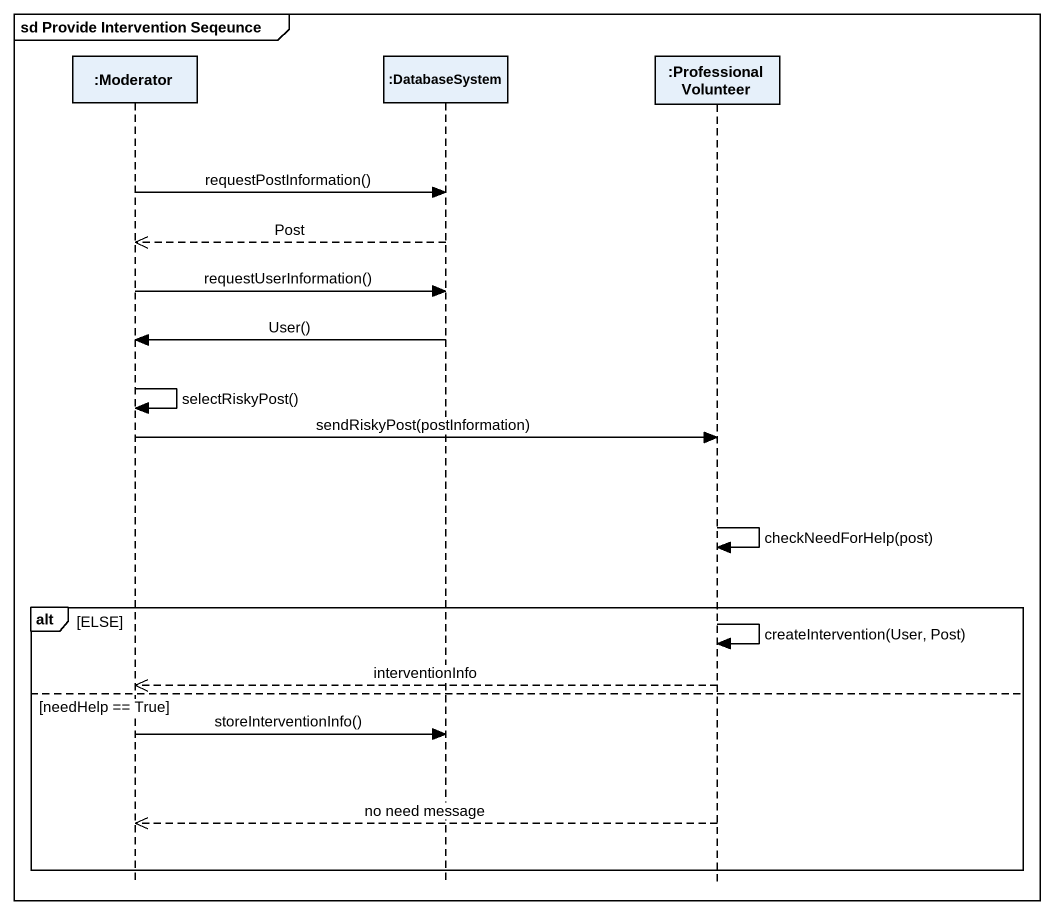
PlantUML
@startuml
mainframe sd Provide Intervention Seqeunce
hide footbox
participant ":Moderator" as Moderator
participant ":DatabaseSystem" as DatabaseSystem
participant ":Professional Volunteer" as Professional_Volunteer

Moderator -> DatabaseSystem : requestPostInformation()
DatabaseSystem -->> Moderator : Post
Moderator -> DatabaseSystem : requestUserInformation()
DatabaseSystem -> Moderator : User()
Moderator -> Moderator : selectRiskyPost()
Moderator -> Professional_Volunteer : sendRiskyPost(postInformation)
Professional_Volunteer -> Professional_Volunteer : checkNeedForHelp(post)
alt ELSE
  Professional_Volunteer -> Professional_Volunteer : createIntervention(User, Post)
  Professional_Volunteer -->> Moderator : interventionInfo
else needHelp == True
  Moderator -> DatabaseSystem : storeInterventionInfo()
  Professional_Volunteer -->> Moderator : no need message
end
@enduml
